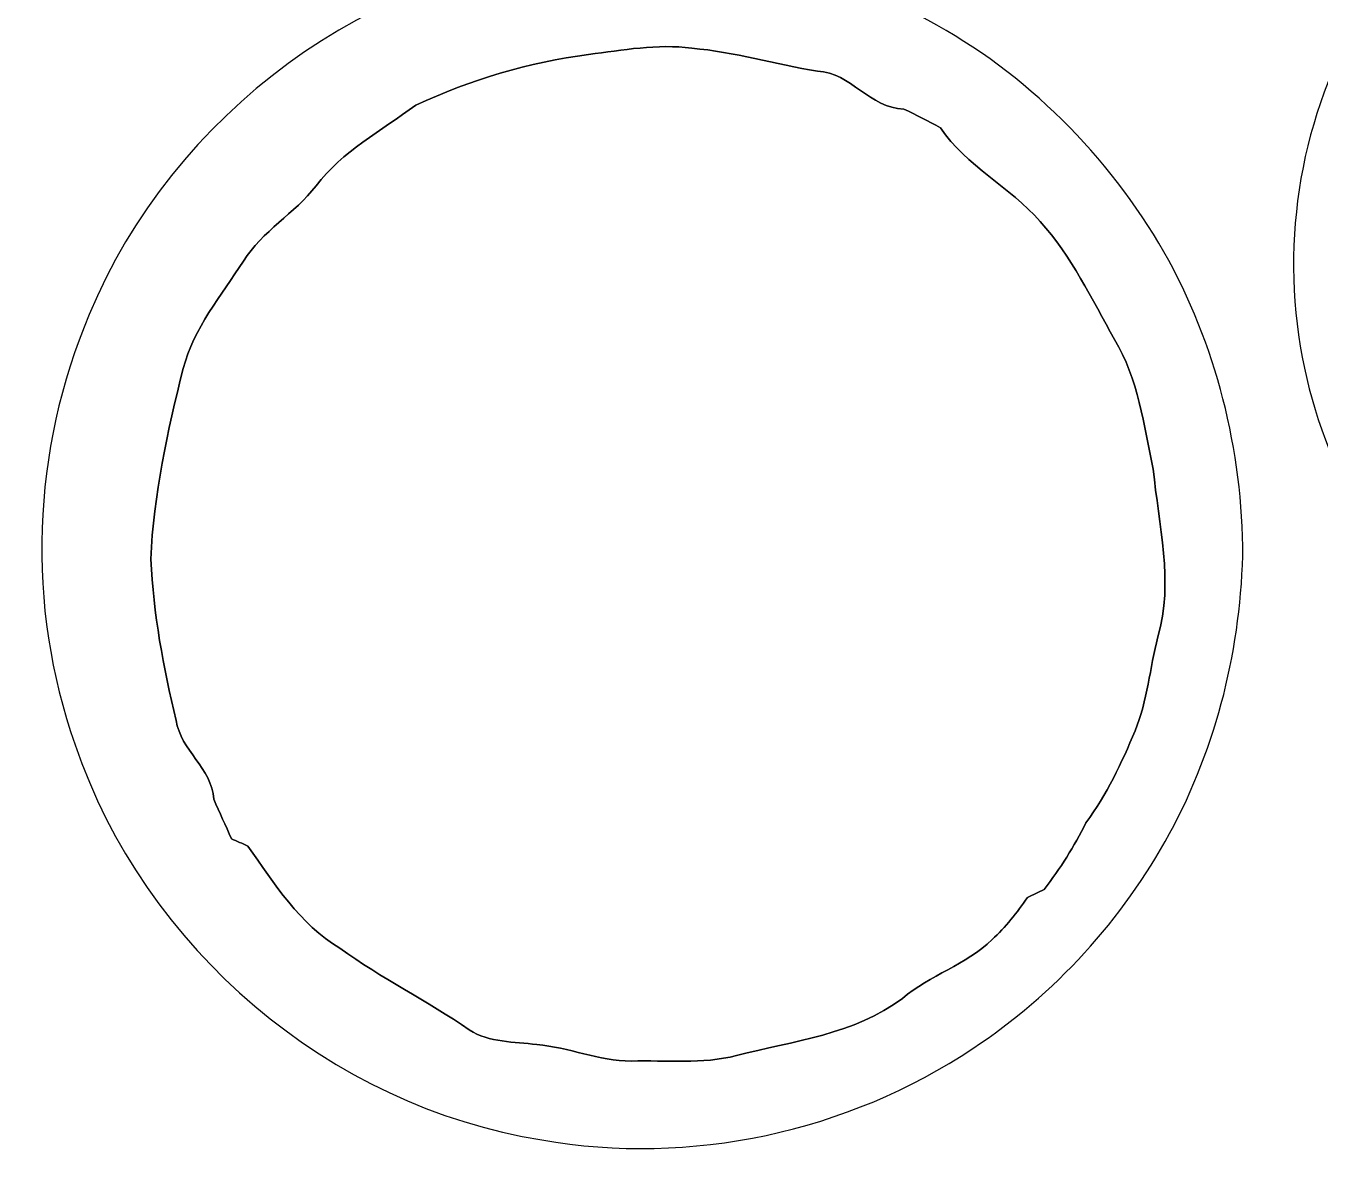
# Model space of a CAD drawing. Header units: centimetres. Extents: x -7.1 to 7.1, y -12.8 to 12.7.
# Drawn here: x -5.34 to 1.77, y -12.79 to -6.52 of the extents above; entities that cross this region are included whole.
import ezdxf

# ---------------------------------------------------------------- set-up
doc = ezdxf.new("R2010")
doc.units = ezdxf.units.CM
doc.header["$MEASUREMENT"] = 0
doc.layers.add('Camada 1', color=7, linetype='Continuous')

msp = doc.modelspace()

# ---------------------------------------------------------------- linework, layer by layer
at = {"layer": 'Camada 1', "color": 156}
for points, knots in [([(3.9698, -5.14526), (4.48451, -5.05495), (5.0158, -5.17065), (5.48781, -5.37986), (5.48781, -5.37986), (6.11292, -5.67407), (6.62164, -6.21524), (6.86752, -6.86223), (6.86752, -6.86223), (7.11588, -7.50605), (7.10812, -8.24688), (6.83577, -8.88223), (6.83577, -8.88223), (6.63151, -9.37753), (6.27238, -9.80546), (5.82541, -10.09931), (5.82541, -10.09931), (5.37915, -10.39777), (4.8408, -10.54629), (4.30635, -10.55158), (4.30635, -10.55158), (3.71544, -10.53182), (3.1242, -10.33744), (2.66242, -9.96314), (2.66242, -9.96314), (2.16958, -9.57791), (1.81575, -9.01664), (1.68839, -8.40387), (1.68839, -8.40387), (1.55081, -7.76145), (1.65206, -7.06895), (1.98013, -6.49817), (1.98013, -6.49817), (2.38583, -5.76932), (3.14571, -5.26204), (3.9698, -5.14526)], [0, 0, 0, 0, 0.1, 0.1, 0.1, 0.1, 0.2, 0.2, 0.2, 0.2, 0.3, 0.3, 0.3, 0.3, 0.4, 0.4, 0.4, 0.4, 0.5, 0.5, 0.5, 0.5, 0.6, 0.6, 0.6, 0.6, 0.7, 0.7, 0.7, 0.7, 0.8, 0.8, 0.8, 0.8, 1, 1, 1, 1]), ([(-2.25354, -6.10763), (-1.62913, -6.04979), (-0.98812, -6.17502), (-0.43249, -6.46606), (-0.43249, -6.46606), (0.11535, -6.74722), (0.57221, -7.19208), (0.889, -7.71806), (0.889, -7.71806), (1.18568, -8.22042), (1.33914, -8.80145), (1.35042, -9.38354), (1.35042, -9.38354), (1.34372, -9.93069), (1.20931, -10.47784), (0.94755, -10.9601), (0.94755, -10.9601), (0.69003, -11.43316), (0.31644, -11.8438), (-0.13334, -12.14084), (-0.13334, -12.14084), (-0.82055, -12.60016), (-1.68663, -12.78714), (-2.50155, -12.6432), (-2.50155, -12.6432), (-3.66818, -12.45941), (-4.69018, -11.5905), (-5.0673, -10.47255), (-5.0673, -10.47255), (-5.33788, -9.71161), (-5.30577, -8.85155), (-4.98934, -8.1093), (-4.98934, -8.1093), (-4.53424, -7.00829), (-3.4424, -6.20465), (-2.25354, -6.10763)], [0, 0, 0, 0, 0.1, 0.1, 0.1, 0.1, 0.2, 0.2, 0.2, 0.2, 0.3, 0.3, 0.3, 0.3, 0.4, 0.4, 0.4, 0.4, 0.5, 0.5, 0.5, 0.5, 0.6, 0.6, 0.6, 0.6, 0.7, 0.7, 0.7, 0.7, 0.8, 0.8, 0.8, 0.8, 1, 1, 1, 1]), ([(-2.24542, -6.68126), (-2.24542, -6.68126), (-2.24542, -6.68126), (-2.24542, -6.68126), (-2.24542, -6.68126), (-2.57386, -6.72535), (-2.8956, -6.81989), (-3.19546, -6.95995), (-3.19546, -6.95995), (-3.3842, -7.09965), (-3.59867, -7.21254), (-3.74297, -7.40339), (-3.74297, -7.40339), (-3.86079, -7.5558), (-4.0393, -7.65069), (-4.14197, -7.81649), (-4.14197, -7.81649), (-4.26437, -8.00559), (-4.41501, -8.18444), (-4.47357, -8.40668), (-4.47357, -8.40668), (-4.56035, -8.7503), (-4.63585, -9.0992), (-4.65172, -9.45409), (-4.65172, -9.45409), (-4.63549, -9.75254), (-4.58399, -10.04887), (-4.51202, -10.33885), (-4.51202, -10.33885), (-4.48697, -10.5043), (-4.31694, -10.60097), (-4.30494, -10.77207), (-4.30494, -10.77207), (-4.27389, -10.84474), (-4.24074, -10.91706), (-4.20792, -10.98937), (-4.20792, -10.98937), (-4.17829, -11.00242), (-4.14796, -11.01583), (-4.11797, -11.02959), (-4.11797, -11.02959), (-3.97298, -11.23562), (-3.83363, -11.45857), (-3.61173, -11.59087), (-3.61173, -11.59087), (-3.3849, -11.75597), (-3.13195, -11.87944), (-2.90089, -12.03783), (-2.90089, -12.03783), (-2.79188, -12.11155), (-2.65465, -12.10239), (-2.52976, -12.12003), (-2.52976, -12.12003), (-2.35408, -12.13343), (-2.18934, -12.2121), (-2.01153, -12.20998), (-2.01153, -12.20998), (-1.81856, -12.2054), (-1.62136, -12.22833), (-1.43191, -12.17999), (-1.43191, -12.17999), (-1.12182, -12.09922), (-0.78422, -12.0657), (-0.52105, -11.86568), (-0.52105, -11.86568), (-0.36936, -11.73833), (-0.17144, -11.68152), (-0.02821, -11.54289), (-0.02821, -11.54289), (0.04762, -11.47585), (0.10829, -11.39401), (0.16651, -11.31181), (0.16651, -11.31181), (0.19685, -11.29665), (0.22718, -11.28218), (0.25788, -11.26771), (0.25788, -11.26771), (0.34678, -11.15377), (0.42333, -11.03029), (0.48789, -10.90083), (0.48789, -10.90083), (0.60289, -10.74702), (0.68438, -10.57239), (0.75776, -10.396), (0.75776, -10.396), (0.82585, -10.23126), (0.83819, -10.05134), (0.8837, -9.88024), (0.8837, -9.88024), (0.97119, -9.57757), (0.88618, -9.26429), (0.85794, -8.9595), (0.85794, -8.9595), (0.8061, -8.71784), (0.7754, -8.46242), (0.64416, -8.24759), (0.64416, -8.24759), (0.52069, -8.02393), (0.40815, -7.79039), (0.23636, -7.59812), (0.23636, -7.59812), (0.06984, -7.40867), (-0.16898, -7.29543), (-0.31221, -7.08377), (-0.31221, -7.08377), (-0.37853, -7.04778), (-0.4452, -7.01321), (-0.51328, -6.98146), (-0.51328, -6.98146), (-0.6999, -6.97759), (-0.80327, -6.7818), (-0.98743, -6.77298), (-0.98743, -6.77298), (-1.2192, -6.737), (-1.44426, -6.66644), (-1.67852, -6.64739), (-1.67852, -6.64739), (-1.86831, -6.62128), (-2.05775, -6.65833), (-2.24542, -6.68126)], [0, 0, 0, 0, 0.0322581, 0.0322581, 0.0322581, 0.0322581, 0.0645161, 0.0645161, 0.0645161, 0.0645161, 0.0967742, 0.0967742, 0.0967742, 0.0967742, 0.1290323, 0.1290323, 0.1290323, 0.1290323, 0.1612903, 0.1612903, 0.1612903, 0.1612903, 0.1935484, 0.1935484, 0.1935484, 0.1935484, 0.2258065, 0.2258065, 0.2258065, 0.2258065, 0.2580645, 0.2580645, 0.2580645, 0.2580645, 0.2903226, 0.2903226, 0.2903226, 0.2903226, 0.3225806, 0.3225806, 0.3225806, 0.3225806, 0.3548387, 0.3548387, 0.3548387, 0.3548387, 0.3870968, 0.3870968, 0.3870968, 0.3870968, 0.4193548, 0.4193548, 0.4193548, 0.4193548, 0.4516129, 0.4516129, 0.4516129, 0.4516129, 0.483871, 0.483871, 0.483871, 0.483871, 0.516129, 0.516129, 0.516129, 0.516129, 0.5483871, 0.5483871, 0.5483871, 0.5483871, 0.5806452, 0.5806452, 0.5806452, 0.5806452, 0.6129032, 0.6129032, 0.6129032, 0.6129032, 0.6451613, 0.6451613, 0.6451613, 0.6451613, 0.6774194, 0.6774194, 0.6774194, 0.6774194, 0.7096774, 0.7096774, 0.7096774, 0.7096774, 0.7419355, 0.7419355, 0.7419355, 0.7419355, 0.7741935, 0.7741935, 0.7741935, 0.7741935, 0.8064516, 0.8064516, 0.8064516, 0.8064516, 0.8387097, 0.8387097, 0.8387097, 0.8387097, 0.8709677, 0.8709677, 0.8709677, 0.8709677, 0.9032258, 0.9032258, 0.9032258, 0.9032258, 0.9354839, 0.9354839, 0.9354839, 0.9354839, 1, 1, 1, 1]), ([(-2.24542, -6.68126), (-2.05775, -6.65833), (-1.86831, -6.62128), (-1.67852, -6.64739), (-1.67852, -6.64739), (-1.44426, -6.66644), (-1.2192, -6.737), (-0.98743, -6.77298), (-0.98743, -6.77298), (-0.80327, -6.7818), (-0.6999, -6.97759), (-0.51328, -6.98146), (-0.51328, -6.98146), (-0.4452, -7.01321), (-0.37853, -7.04778), (-0.31221, -7.08377), (-0.31221, -7.08377), (-0.16898, -7.29543), (0.06984, -7.40867), (0.23636, -7.59812), (0.23636, -7.59812), (0.40815, -7.79039), (0.52069, -8.02393), (0.64416, -8.24759), (0.64416, -8.24759), (0.7754, -8.46242), (0.8061, -8.71784), (0.85794, -8.9595), (0.85794, -8.9595), (0.88618, -9.26429), (0.97119, -9.57757), (0.8837, -9.88024), (0.8837, -9.88024), (0.83819, -10.05134), (0.82585, -10.23126), (0.75776, -10.396), (0.75776, -10.396), (0.68438, -10.57239), (0.60289, -10.74702), (0.48789, -10.90083), (0.48789, -10.90083), (0.42333, -11.03029), (0.34678, -11.15377), (0.25788, -11.26771), (0.25788, -11.26771), (0.22718, -11.28218), (0.19685, -11.29665), (0.16651, -11.31181), (0.16651, -11.31181), (0.10829, -11.39401), (0.04762, -11.47585), (-0.02821, -11.54289), (-0.02821, -11.54289), (-0.17144, -11.68152), (-0.36936, -11.73833), (-0.52105, -11.86568), (-0.52105, -11.86568), (-0.78422, -12.0657), (-1.12182, -12.09922), (-1.43191, -12.17999), (-1.43191, -12.17999), (-1.62136, -12.22833), (-1.81856, -12.2054), (-2.01153, -12.20998), (-2.01153, -12.20998), (-2.18934, -12.2121), (-2.35408, -12.13343), (-2.52976, -12.12003), (-2.52976, -12.12003), (-2.65465, -12.10239), (-2.79188, -12.11155), (-2.90089, -12.03783), (-2.90089, -12.03783), (-3.13195, -11.87944), (-3.3849, -11.75597), (-3.61173, -11.59087), (-3.61173, -11.59087), (-3.83363, -11.45857), (-3.97298, -11.23562), (-4.11797, -11.02959), (-4.11797, -11.02959), (-4.14796, -11.01583), (-4.17829, -11.00242), (-4.20792, -10.98937), (-4.20792, -10.98937), (-4.24074, -10.91706), (-4.27389, -10.84474), (-4.30494, -10.77207), (-4.30494, -10.77207), (-4.31694, -10.60097), (-4.48697, -10.5043), (-4.51202, -10.33885), (-4.51202, -10.33885), (-4.58399, -10.04887), (-4.63549, -9.75254), (-4.65172, -9.45409), (-4.65172, -9.45409), (-4.63585, -9.0992), (-4.56035, -8.7503), (-4.47357, -8.40668), (-4.47357, -8.40668), (-4.41501, -8.18444), (-4.26437, -8.00559), (-4.14197, -7.81649), (-4.14197, -7.81649), (-4.0393, -7.65069), (-3.86079, -7.5558), (-3.74297, -7.40339), (-3.74297, -7.40339), (-3.59867, -7.21254), (-3.3842, -7.09965), (-3.19546, -6.95995), (-3.19546, -6.95995), (-2.8956, -6.81989), (-2.57386, -6.72535), (-2.24542, -6.68126)], [0, 0, 0, 0, 0.0333333, 0.0333333, 0.0333333, 0.0333333, 0.0666667, 0.0666667, 0.0666667, 0.0666667, 0.1, 0.1, 0.1, 0.1, 0.1333333, 0.1333333, 0.1333333, 0.1333333, 0.1666667, 0.1666667, 0.1666667, 0.1666667, 0.2, 0.2, 0.2, 0.2, 0.2333333, 0.2333333, 0.2333333, 0.2333333, 0.2666667, 0.2666667, 0.2666667, 0.2666667, 0.3, 0.3, 0.3, 0.3, 0.3333333, 0.3333333, 0.3333333, 0.3333333, 0.3666667, 0.3666667, 0.3666667, 0.3666667, 0.4, 0.4, 0.4, 0.4, 0.4333333, 0.4333333, 0.4333333, 0.4333333, 0.4666667, 0.4666667, 0.4666667, 0.4666667, 0.5, 0.5, 0.5, 0.5, 0.5333333, 0.5333333, 0.5333333, 0.5333333, 0.5666667, 0.5666667, 0.5666667, 0.5666667, 0.6, 0.6, 0.6, 0.6, 0.6333333, 0.6333333, 0.6333333, 0.6333333, 0.6666667, 0.6666667, 0.6666667, 0.6666667, 0.7, 0.7, 0.7, 0.7, 0.7333333, 0.7333333, 0.7333333, 0.7333333, 0.7666667, 0.7666667, 0.7666667, 0.7666667, 0.8, 0.8, 0.8, 0.8, 0.8333333, 0.8333333, 0.8333333, 0.8333333, 0.8666667, 0.8666667, 0.8666667, 0.8666667, 0.9, 0.9, 0.9, 0.9, 0.9333333, 0.9333333, 0.9333333, 0.9333333, 1, 1, 1, 1])]:
    msp.add_open_spline(points, degree=3, knots=knots, dxfattribs=at)

doc.saveas('drawing.dxf')
